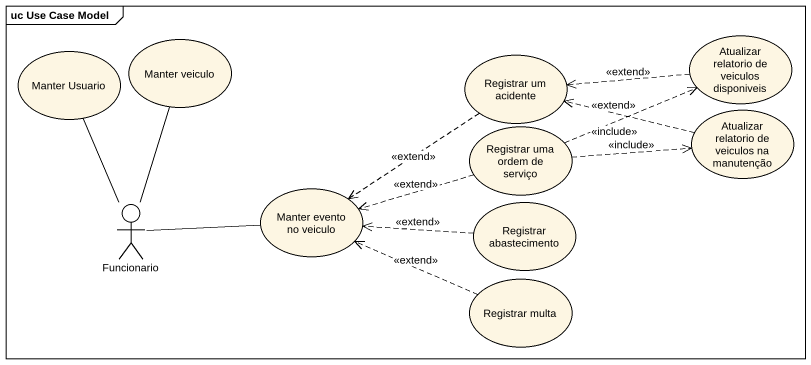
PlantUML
@startuml
mainframe uc Use Case Model
usecase "Manter veiculo" as Manter_veiculo
usecase "Atualizar relatorio de veiculos disponiveis" as Atualizar_relatorio_de
usecase "Manter Usuario" as Manter_Usuario
usecase "Registrar um acidente" as Registrar_um_acidente
usecase "Registrar uma ordem de serviço" as Registrar_uma_ordem_de
usecase "Atualizar relatorio de veiculos na manutenção" as Atualizar_relatorio_de_2
actor Funcionario
usecase "Manter evento no veiculo" as Manter_evento_no_veiculo
usecase "Registrar abastecimento" as Registrar_abastecimento
usecase "Registrar multa" as Registrar_multa
Atualizar_relatorio_de .left.> Registrar_um_acidente : <<extend>>
Registrar_um_acidente ..> Manter_evento_no_veiculo : <<extend>>
Registrar_uma_ordem_de .right.> Atualizar_relatorio_de : <<include>>
Registrar_uma_ordem_de .right.> Atualizar_relatorio_de_2 : <<include>>
Registrar_uma_ordem_de .left.> Manter_evento_no_veiculo : <<extend>>
Atualizar_relatorio_de_2 .left.> Registrar_um_acidente : <<extend>>
Funcionario -up- Manter_veiculo
Funcionario -up- Manter_Usuario
Funcionario -right- Manter_evento_no_veiculo
Registrar_abastecimento .left.> Manter_evento_no_veiculo : <<extend>>
Registrar_multa .left.> Manter_evento_no_veiculo : <<extend>>
@enduml
